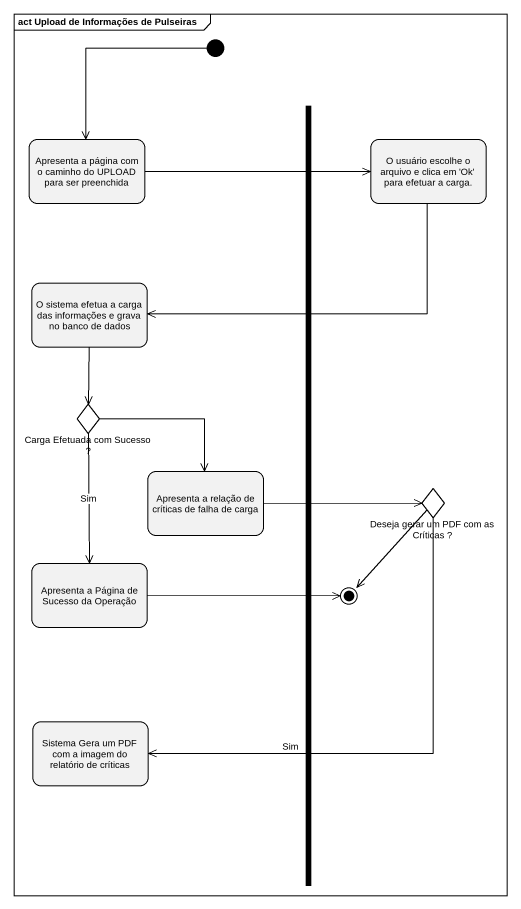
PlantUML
@startuml
mainframe act Upload de Informações de Pulseiras
hide empty description
state fork1 <<fork>>
state "Apresenta a página com o caminho do UPLOAD para ser preenchida" as Apresenta_a_página_com_o
state "O usuário escolhe o arquivo e clica em 'Ok' para efetuar a carga." as O_usuário_escolhe_o_arquivo
state "O sistema efetua a carga das informações e grava no banco de dados" as O_sistema_efetua_a_carga
state "Carga Efetuada com Sucesso ?" as Carga_Efetuada_com_Sucesso <<choice>>
state "Apresenta a relação de críticas de falha de carga" as Apresenta_a_relação_de
state "Deseja gerar um PDF com as Críticas ?" as Deseja_gerar_um_PDF_com_as <<choice>>
state "Apresenta a Página de Sucesso da Operação" as Apresenta_a_Página_de
state "Sistema Gera um PDF com a imagem do relatório de críticas" as Sistema_Gera_um_PDF_com_a
[*] --> Apresenta_a_página_com_o
Apresenta_a_página_com_o -right-> O_usuário_escolhe_o_arquivo
O_usuário_escolhe_o_arquivo -left-> O_sistema_efetua_a_carga
O_sistema_efetua_a_carga --> Carga_Efetuada_com_Sucesso
Carga_Efetuada_com_Sucesso --> Apresenta_a_relação_de
Carga_Efetuada_com_Sucesso --> Apresenta_a_Página_de : Sim
Apresenta_a_relação_de -right-> Deseja_gerar_um_PDF_com_as
Deseja_gerar_um_PDF_com_as --> Sistema_Gera_um_PDF_com_a : Sim
Deseja_gerar_um_PDF_com_as --> [*]
Apresenta_a_Página_de -right-> [*]
@enduml
